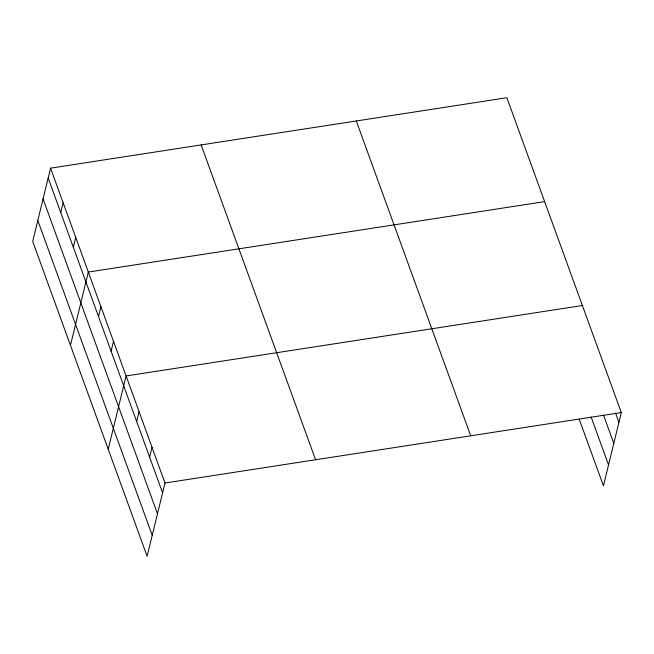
<?xml version="1.0" encoding="UTF-8"?>
<svg xmlns="http://www.w3.org/2000/svg" width="654" height="654" viewBox="0 0 654 654"><rect width="100%" height="100%" fill="white"/><g stroke="black" fill="none" stroke-linecap="round" stroke-linejoin="round"><path stroke-width="0.98" d="M50.562 168.168L32.7 241.44L147.125 556.276L164.988 483.004L50.562 168.168L506.875 97.724L621.3 412.56L603.438 485.832L579.207 419.165M60.748 212.64L63.152 202.805M73.338 247.269L75.733 237.435M70.46 345.337L88.323 272.064L544.635 201.62M98.509 316.528L100.912 306.693M111.098 351.165L113.494 341.323M108.221 449.233L126.083 375.96L582.395 305.516M136.653 421.47L139.049 411.636M149.619 457.154L152.014 447.32M164.988 483.004L621.3 412.56M615.488 413.001L618.905 422.394M603.56 415.159L613.795 443.33M591.134 417.007L608.539 464.896M356.291 120.974L470.716 435.801M201.146 144.926L315.571 459.754M48.167 178.002L162.584 492.838M43.058 198.939L157.483 513.766M37.801 220.504L152.227 535.34"/></g></svg>
